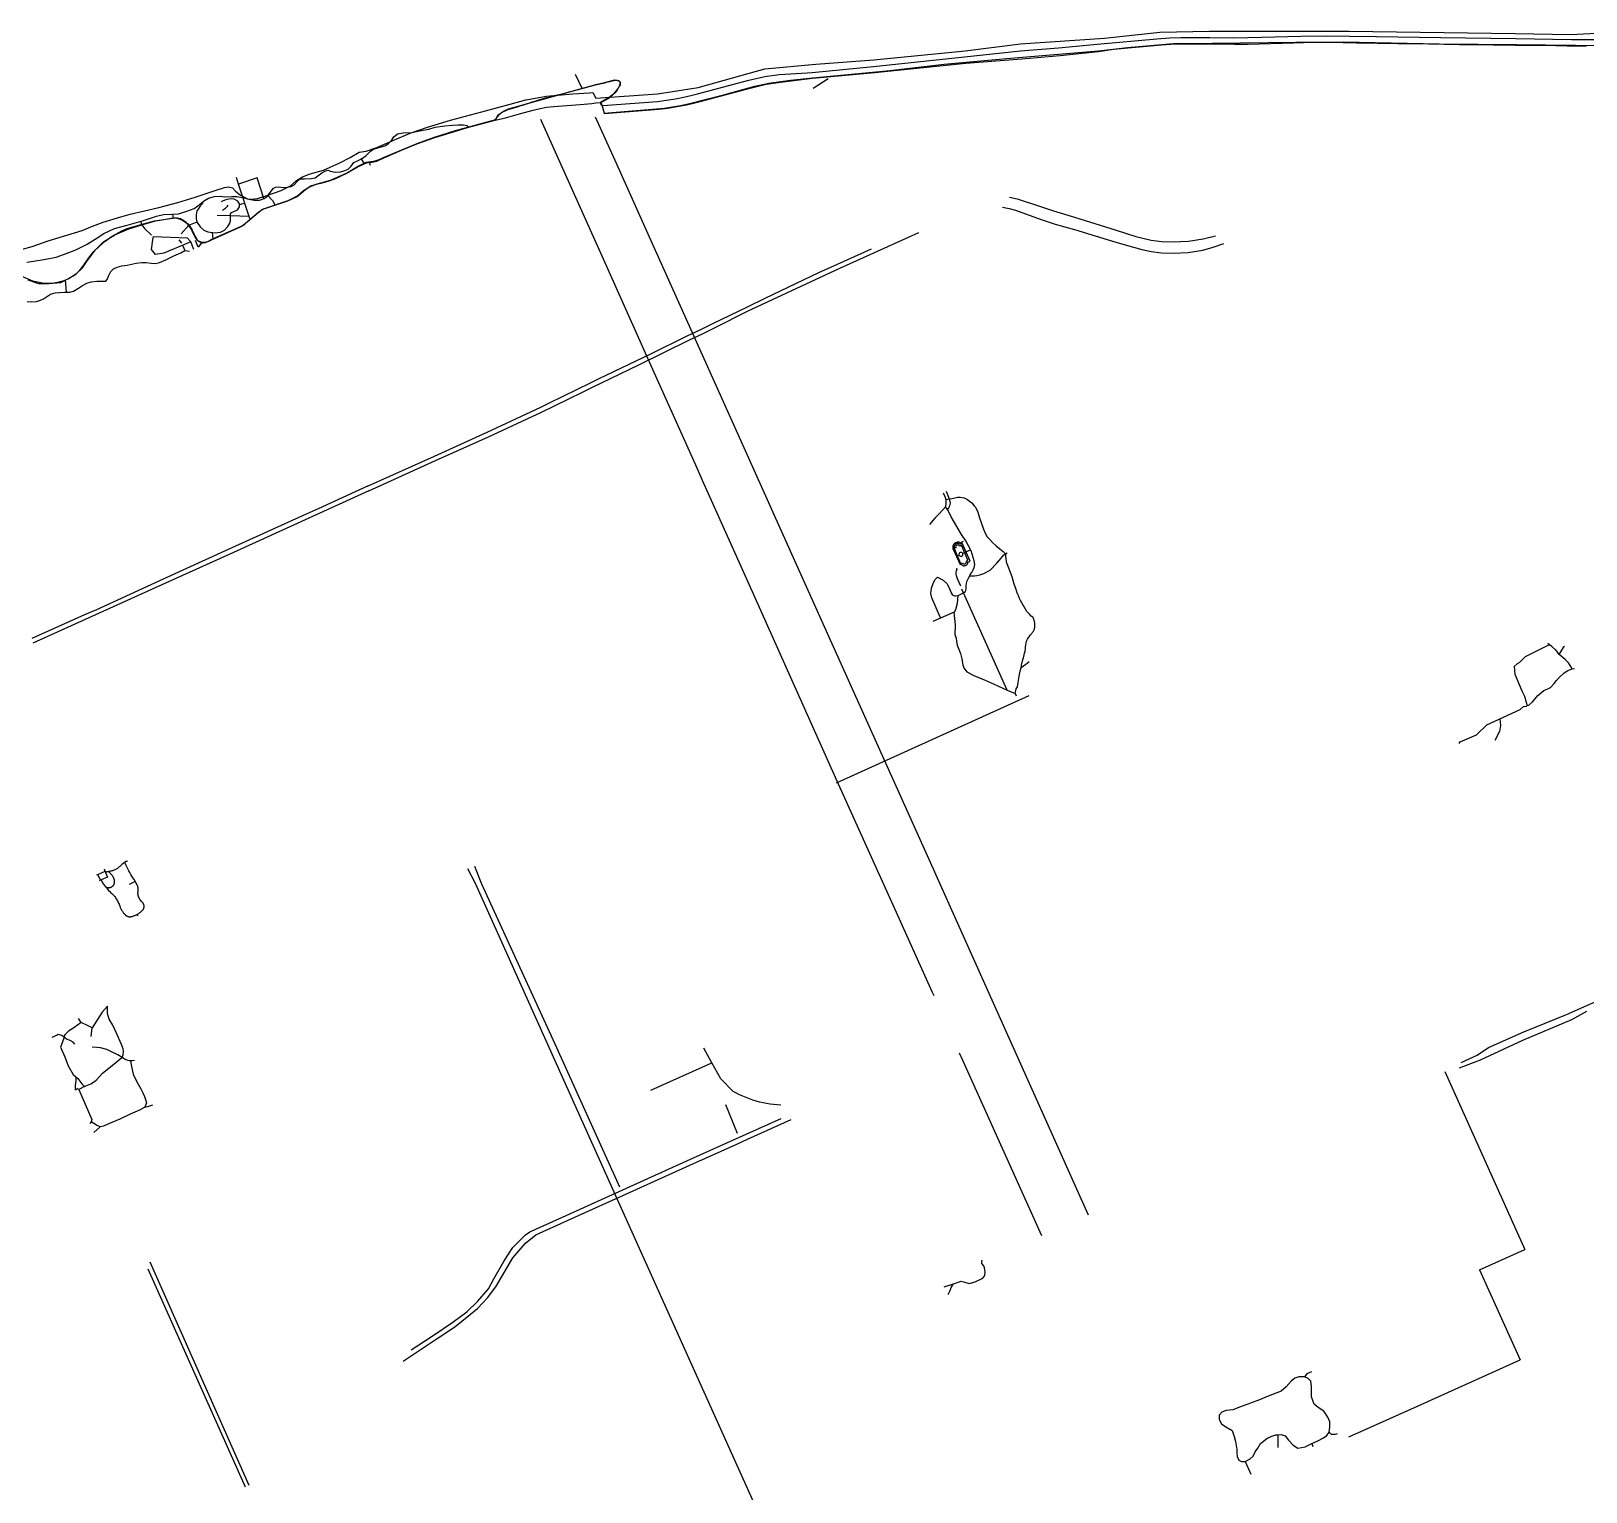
# Model space of a CAD drawing. Header units: inches. Extents: x 327545 to 344127, y 4677187 to 4689491.
# Drawn here: x 332734 to 335437, y 4685446 to 4687986 of the extents above; entities that cross this region are included whole.
import ezdxf

# ---------------------------------------------------------------- set-up
doc = ezdxf.new("R2010")
doc.units = ezdxf.units.IN
doc.header["$MEASUREMENT"] = 0
doc.layers.add('Trails', color=7, linetype='Continuous')

msp = doc.modelspace()

# ---------------------------------------------------------------- linework, layer by layer
at = {"layer": 'Trails'}
for p, q in [((333692.651, 4687886.8519), (333680.8603, 4687910.9197)), ((334120.1331, 4687903.5683), (334093.8985, 4687886.7681)), ((333723.8268, 4687862.0592), (333725.5718, 4687857.8586)), ((333308.4809, 4687764.2666), (333313.2836, 4687755.6228)), ((333324.5554, 4687752.5692), (333322.9381, 4687758.3225)), ((333095.1877, 4687720.4603), (333091.5151, 4687731.8134)), ((333115.0384, 4687659.0953), (333095.1877, 4687720.4603)), ((333105.9796, 4687687.0989), (333096.7027, 4687684.1475)), ((332926.8485, 4687649.7519), (332925.2949, 4687656.0845)), ((332979.9306, 4687668.301), (332981.2128, 4687661.0078)), ((333081.1804, 4687665.0187), (333057.809, 4687665.9044)), ((333113.5187, 4687663.7931), (333081.1804, 4687665.0187)), ((332991.3342, 4687623.615), (332996.0967, 4687617.7942)), ((333050.6537, 4687624.6642), (333049.8129, 4687636.4144)), ((332997.7333, 4687614.036), (333001.7715, 4687604.7205)), ((332795.7187, 4687532.3895), (332794.3327, 4687553.7099)), ((334367.9015, 4687084.2733), (334354.3244, 4687077.8445)), ((334428.5036, 4687077.767), (334431.3361, 4687079.0278)), ((334347.8242, 4687075.3166), (334343.7314, 4687073.1499)), ((334431.072, 4686840.3638), (334352.6716, 4687015.8847)), ((335374.2729, 4686919.0177), (335371.0808, 4686921.828)), ((335413.3347, 4686877.5733), (335417.5946, 4686878.3304)), ((334445.2806, 4686834.5442), (334447.0412, 4686830.4437)), ((334134.3615, 4686679.2446), (334469.4642, 4686830.9992)), ((332897.4942, 4686541.3482), (332897.4932, 4686541.3508)), ((332848.87, 4686519.3514), (332850.4872, 4686520.0498)), ((332850.4872, 4686520.0498), (332863.1076, 4686525.5001)), ((332854.9653, 4686509.9932), (332850.4872, 4686520.0498)), ((332854.9653, 4686509.9932), (332853.0886, 4686509.1622)), ((332856.3271, 4686510.5963), (332854.9653, 4686509.9932)), ((332863.1076, 4686525.5001), (332861.7601, 4686528.9551)), ((332863.1076, 4686525.5001), (332863.9741, 4686523.5373)), ((332915.5172, 4686507.8018), (332904.9578, 4686502.5678)), ((332919.9039, 4686447.4869), (332918.559, 4686450.4304)), ((332821.1972, 4686262.825), (332816.5639, 4686269.5633)), ((332838.6068, 4686238.0379), (332840.3266, 4686253.1192)), ((333917.9531, 4686192.6391), (333903.7595, 4686218.018)), ((333811.5436, 4686144.9293), (333917.9531, 4686192.6391)), ((335191.9571, 4686177.3463), (335331.1024, 4685867.7279)), ((332812.323, 4686145.8511), (332810.2828, 4686144.9754)), ((332827.4943, 4686151.5675), (332817.0961, 4686146.3288)), ((333941.4761, 4686120.0924), (333961.8133, 4686070.4187)), ((332838.8494, 4686090.0191), (332836.2591, 4686087.0575)), ((332854.5128, 4686081.1857), (332843.7201, 4686071.5556)), ((335252.6524, 4685832.2892), (335331.1024, 4685867.7279)), ((333113.7298, 4685457.7486), (332941.1418, 4685845.6213)), ((335252.6524, 4685832.2892), (335323.0074, 4685676.2052)), ((334321.5794, 4685802.9518), (334337.7818, 4685808.2208)), ((335132.9712, 4685590.5036), (335323.0074, 4685676.2052)), ((335025.0187, 4685542.2669), (335132.9712, 4685590.5036)), ((334901.6776, 4685545.8316), (334901.9401, 4685523.7408)), ((334960.6417, 4685530.2901), (334962.7561, 4685525.2918)), ((334845.1791, 4685499.2414), (334855.084, 4685477.1435))]:
    msp.add_line(p, q, dxfattribs=at)
for points in [[(332702.4755, 4687602.5056), (332736.2153, 4687611.6059), (332764.0641, 4687621.7767), (332822.9749, 4687639.4419), (332841.1837, 4687646.9362), (332859.928, 4687653.8952), (332890.4546, 4687663.5308), (332906.5212, 4687667.8132), (332956.6436, 4687679.693), (332989.3123, 4687688.2579), (333019.3852, 4687697.5818), (333054.4565, 4687709.1131), (333070.6077, 4687714.1869), (333077.5297, 4687715.5707), (333084.4516, 4687713.7257), (333089.9892, 4687708.1906), (333098.2955, 4687701.2718), (333110.755, 4687694.8143), (333117.677, 4687693.8918), (333127.8292, 4687695.2755), (333143.9805, 4687700.8106), (333169.361, 4687709.1131), (333185.5122, 4687717.4157), (333195.6644, 4687726.6408), (333206.2781, 4687733.0983), (333219.6605, 4687738.1721), (333242.7337, 4687744.6296), (333270.8831, 4687757.0835), (333289.3416, 4687766.7698), (333304.5699, 4687775.9949), (333317.0294, 4687777.8399), (333335.488, 4687783.8362), (333365.9446, 4687797.2125), (333393.171, 4687809.2051), (333423.6276, 4687819.3527), (333463.775, 4687831.3453), (333524.0946, 4687848.0418), (333567.0108, 4687859.1119), (333594.6986, 4687866.9532), (333630.6927, 4687873.4108), (333676.3777, 4687877.1008), (333705.4499, 4687878.9458), (333710.9875, 4687879.4071), (333716.3825, 4687869.7355), (333823.5016, 4687877.2899), (333894.1992, 4687888.5766), (334010.2516, 4687920.9464), (334098.8864, 4687928.9798), (334199.7202, 4687936.318), (334358.111, 4687952.3519), (334454.3485, 4687964.3774), (334600.7095, 4687974.3986), (334696.9469, 4687984.4197), (334783.1597, 4687986.424), (334941.5504, 4687986.424), (335025.7581, 4687986.424), (335314.4704, 4687982.4155), (335410.7079, 4687980.4113), (335524.9898, 4687986.424)], [(332716.2971, 4687560.7736), (332736.9346, 4687551.9761), (332754.2326, 4687548.6572), (332770.5839, 4687548.1016), (332783.3633, 4687550.3241), (332791.6977, 4687552.8641), (332799.7145, 4687556.3566), (332806.9377, 4687560.7222), (332813.9285, 4687565.2715), (332821.6014, 4687573.4736), (332824.6442, 4687577.5746), (332830.5973, 4687586.6366), (332836.352, 4687594.4418), (332843.5619, 4687603.107), (332853.1233, 4687612.46), (332862.8864, 4687620.8738), (332875.0838, 4687629.8432), (332891.8584, 4687639.2624), (332901.5474, 4687643.3341), (332923.2559, 4687649.8077), (332948.6794, 4687656.4772), (332965.0307, 4687658.9061), (332975.1276, 4687660.8012), (332980.8029, 4687661.595), (332988.1054, 4687661.7537), (332993.8601, 4687660.3249), (332999.8133, 4687657.1103), (333002.7104, 4687654.6893), (333005.3298, 4687652.0699), (333008.1476, 4687648.5774), (333011.7989, 4687642.8624), (333019.6658, 4687627.7957), (333022.7217, 4687623.4301), (333026.5317, 4687621.1599), (333031.2942, 4687619.6359), (333035.4852, 4687619.3608), (333039.5704, 4687619.8053), (333043.1899, 4687621.2023), (333045.9204, 4687622.7686), (333047.4669, 4687623.9896), (333101.0885, 4687647.7048), (333107.1846, 4687652.2768), (333114.0214, 4687657.9918), (333121.7473, 4687664.8499), (333128.6066, 4687670.6888), (333136.4912, 4687676.8271), (333140.4348, 4687678.1293), (333181.3659, 4687691.7466), (333197.6577, 4687699.8402), (333207.8118, 4687709.0821), (333218.418, 4687715.7479), (333231.6684, 4687720.7432), (333254.7648, 4687727.0965), (333282.8292, 4687739.4822), (333301.6895, 4687750.9837), (333316.8899, 4687758.6037), (333329.2882, 4687760.0335), (333334.3153, 4687761.1447), (333339.2365, 4687762.9174), (333347.1023, 4687766.3893), (333378.8447, 4687780.1683), (333405.6735, 4687791.175), (333435.9419, 4687802.0758), (333472.3394, 4687813.4874), (333542.4899, 4687832.6882), (333545.5671, 4687840.0035), (333555.489, 4687846.9092), (333564.1912, 4687851.0145), (333718.5018, 4687893.8741), (333723.6223, 4687895.1483), (333733.5919, 4687897.646), (333749.1917, 4687901.4983), (333752.1339, 4687901.2232), (333756.1132, 4687899.8473), (333758.2934, 4687896.7993), (333757.0869, 4687891.6347), (333754.3987, 4687886.2795), (333751.2661, 4687881.009), (333739.2487, 4687870.0817), (333724.2009, 4687861.4421), (333726.5292, 4687858.32), (333730.6594, 4687843.5986), (333835.7575, 4687852.226), (333863.2291, 4687857.0273), (333879.0971, 4687860.3872), (333940.5202, 4687876.1961), (333992.8106, 4687890.4049), (334016.9055, 4687895.6049), (334054.5644, 4687900.8824), (334087.8385, 4687904.5654), (334227.1543, 4687917.8016), (334321.7176, 4687928.722), (334429.8361, 4687939.0323), (334590.2217, 4687951.9789), (334610.5881, 4687954.6505), (334640.2215, 4687957.7196), (334726.6367, 4687965.5256), (334767.3805, 4687965.0751), (334788.1525, 4687965.605), (334932.8766, 4687967.0271), (335015.3316, 4687967.8655), (335182.165, 4687964.417), (335316.5255, 4687963.2792), (335470.2792, 4687961.5518)], [(333728.0611, 4687856.7799), (333823.3113, 4687864.2544), (333838.9681, 4687866.1495), (333854.3999, 4687868.7524), (333871.2737, 4687872.0233), (333883.5769, 4687874.9205), (333892.963, 4687877.219), (333982.0815, 4687900.8761), (334009.704, 4687907.5304), (334034.8686, 4687911.2108), (334083.6049, 4687913.8566), (334092.2304, 4687914.6504), (334199.1223, 4687924.8104), (334356.8142, 4687941.3734), (334454.1599, 4687951.8773), (334520.6763, 4687957.4336), (334587.7089, 4687963.883), (334691.4787, 4687972.7862), (334714.0212, 4687974.85), (334733.3094, 4687975.4056), (334783.8714, 4687975.0881), (334825.464, 4687974.6912), (334873.9622, 4687975.7231), (334941.8279, 4687977.6281), (334985.8018, 4687978.3425), (335027.1562, 4687977.7868), (335073.5113, 4687976.8343), (335185.4303, 4687975.2468), (335315.6849, 4687973.4212), (335412.1258, 4687971.7543), (335458.2427, 4687971.8337)], [(333730.6011, 4687843.2332), (333825.8513, 4687850.7077), (333841.5081, 4687852.6028), (333856.9399, 4687855.2057), (333873.8138, 4687858.4766), (333886.1169, 4687861.3738), (333895.503, 4687863.6723), (333984.6215, 4687887.3295), (334012.244, 4687893.9837), (334037.4086, 4687897.6641), (334064.9637, 4687901.3253), (334093.1154, 4687904.5003), (334201.3831, 4687914.4486), (334359.3397, 4687930.9322), (334456.6999, 4687938.3306), (334523.2163, 4687943.8869), (334590.1891, 4687950.776), (334616.3829, 4687954.8771), (334699.33, 4687962.55), (334723.9892, 4687964.1441), (334759.2582, 4687964.5344), (334797.4906, 4687964.1375), (334826.6213, 4687963.5885), (334850.5132, 4687963.5885), (334929.0946, 4687966.0491), (334964.4959, 4687967.1604), (335015.2166, 4687966.5254), (335038.3942, 4687966.2079), (335110.7049, 4687964.7791), (335163.4894, 4687964.1441), (335217.6233, 4687963.3504), (335276.2022, 4687962.636), (335315.731, 4687962.001), (335365.4198, 4687961.6835), (335404.5518, 4687961.0485), (335437.9687, 4687960.4135)], [(333541.2615, 4687831.4264), (333544.5361, 4687836.7132), (333548.0185, 4687840.8975), (333551.6808, 4687844.1497), (333555.4948, 4687846.6404), (333559.4326, 4687848.54), (333563.4659, 4687850.0191), (333567.5668, 4687851.2481), (333571.7071, 4687852.3975), (333575.8641, 4687853.6068), (333580.0358, 4687854.8913), (333584.2256, 4687856.2355), (333588.4367, 4687857.6235), (333592.6725, 4687859.0398), (333596.9362, 4687860.4686), (333601.2312, 4687861.8943), (333605.5609, 4687863.3013), (333609.9208, 4687864.6751), (333614.2762, 4687866.0064), (333618.5846, 4687867.2872), (333622.8036, 4687868.5093), (333626.8906, 4687869.6648), (333630.8033, 4687870.7455), (333634.4991, 4687871.7434), (333637.9356, 4687872.6504), (333641.0885, 4687873.4635), (333644.0057, 4687874.1992), (333646.7533, 4687874.8791), (333649.3973, 4687875.5247), (333652.0038, 4687876.1576), (333654.6389, 4687876.7994), (333657.3687, 4687877.4715), (333660.2592, 4687878.1956), (333663.3555, 4687878.9867), (333666.6189, 4687879.834), (333669.9896, 4687880.7202), (333673.4081, 4687881.628), (333676.8146, 4687882.54), (333680.1493, 4687883.439), (333683.3527, 4687884.3076), (333686.365, 4687885.1286), (333689.1429, 4687885.889), (333691.7089, 4687886.5933), (333694.1019, 4687887.2503), (333696.3607, 4687887.8689), (333698.5242, 4687888.4581), (333700.6314, 4687889.0265), (333702.7209, 4687889.5832), (333704.8319, 4687890.137), (333706.992, 4687890.6943), (333709.1852, 4687891.252), (333711.3843, 4687891.8046), (333713.5623, 4687892.3463), (333715.6919, 4687892.8717), (333717.746, 4687893.3752), (333719.6974, 4687893.8513), (333721.5191, 4687894.2943), (333723.1922, 4687894.7007), (333724.7314, 4687895.0744), (333726.1595, 4687895.4217), (333727.4995, 4687895.7484), (333728.7743, 4687896.0606), (333730.0068, 4687896.3644), (333731.2201, 4687896.6658), (333732.4369, 4687896.9708), (333733.6754, 4687897.2841), (333734.9338, 4687897.6046), (333736.2055, 4687897.9299), (333737.4839, 4687898.2576), (333738.7622, 4687898.5854), (333740.0339, 4687898.9107), (333741.2923, 4687899.2312), (333742.5308, 4687899.5444), (333743.7436, 4687899.8471), (333744.928, 4687900.1324), (333746.0822, 4687900.3922), (333747.2044, 4687900.6189), (333748.2928, 4687900.8046), (333749.3457, 4687900.9414), (333750.3611, 4687901.0215), (333751.3372, 4687901.0371), (333752.2718, 4687900.9819), (333753.1602, 4687900.8558), (333753.9974, 4687900.6603), (333754.778, 4687900.3969), (333755.4972, 4687900.0673), (333756.1496, 4687899.6727), (333756.7302, 4687899.2148), (333757.2339, 4687898.6952), (333757.6566, 4687898.1166), (333757.9983, 4687897.4884), (333758.2605, 4687896.8209), (333758.4441, 4687896.1248), (333758.5505, 4687895.4106), (333758.5809, 4687894.6888), (333758.5364, 4687893.97), (333758.4184, 4687893.2649), (333758.2279, 4687892.5798), (333757.9661, 4687891.9049), (333757.6344, 4687891.2264), (333757.2339, 4687890.5304), (333756.7658, 4687889.8031), (333756.2313, 4687889.0305), (333755.6316, 4687888.1988), (333754.9679, 4687887.2942), (333754.2422, 4687886.3079), (333753.4592, 4687885.2527), (333752.6244, 4687884.1466), (333751.7432, 4687883.0073), (333750.8211, 4687881.8529), (333749.8635, 4687880.7012), (333748.8761, 4687879.5702), (333747.8641, 4687878.4778), (333746.8311, 4687877.4373), (333745.7724, 4687876.4433), (333744.6814, 4687875.4857), (333743.5513, 4687874.5544), (333742.3756, 4687873.6396), (333741.1474, 4687872.731), (333739.8602, 4687871.8186), (333738.5073, 4687870.8925), (333737.0807, 4687869.943), (333735.5669, 4687868.9629), (333733.9512, 4687867.9454), (333732.2188, 4687866.8837), (333730.3549, 4687865.771), (333728.3448, 4687864.6005), (333726.1737, 4687863.3655), (333723.8268, 4687862.0592)], [(333541.2615, 4687831.4264), (333559.3442, 4687835.8028), (333583.4958, 4687842.5976), (333606.9842, 4687848.6742), (333619.2349, 4687851.6127), (333630.4541, 4687853.8775), (333643.1018, 4687855.5846), (333688.8159, 4687859.015), (333709.1575, 4687860.7311), (333716.0931, 4687861.5282), (333723.8268, 4687862.0592)], [(333620.1541, 4687833.2469), (333726.3845, 4687595.6506), (333809.2058, 4687409.9755), (333891.498, 4687226.8074), (333900.9569, 4687205.31), (333980.4644, 4687028.6341), (334132.4347, 4686689.2101)], [(333715.1461, 4687837.1948), (333752.1349, 4687755.3987), (333806.4275, 4687634.0341), (333975.6103, 4687257.3103), (334061.392, 4687065.9562), (334144.1432, 4686881.4883), (334297.1521, 4686541.1012), (334416.8948, 4686274.8075), (334572.3537, 4685928.0042)], [(332727.0855, 4687584.4496), (332738.6563, 4687586.4733), (332759.773, 4687589.9427), (332777.997, 4687593.4121), (332792.4605, 4687598.6162), (332812.4201, 4687606.1332), (332831.8012, 4687615.674), (332845.6861, 4687624.6365), (332861.0174, 4687634.7556), (332879.2414, 4687643.1399), (332901.2259, 4687649.2113), (332929.5743, 4687657.3065), (332952.4267, 4687664.8235), (332964.576, 4687667.4255), (332979.9306, 4687668.301), (332990.4437, 4687668.9296), (333005.1268, 4687673.1158), (333017.8357, 4687677.7183), (333024.4664, 4687682.6891), (333036.0703, 4687692.0784), (333042.5167, 4687695.9446), (333053.3838, 4687698.7062), (333063.5141, 4687699.4425), (333070.5132, 4687698.3379), (333083.222, 4687698.7062), (333092.063, 4687698.7062), (333102.0091, 4687697.2333), (333113.0603, 4687693.9195), (333122.2697, 4687692.2625), (333131.6632, 4687692.6307), (333139.7674, 4687695.3923), (333144.7405, 4687698.7062), (333150.4503, 4687706.6226), (333155.2391, 4687712.5139), (333159.107, 4687714.9072), (333164.4484, 4687715.4595), (333173.4736, 4687714.3549), (333179.8497, 4687714.7867), (333186.6646, 4687716.4436), (333192.0061, 4687719.2052), (333196.4265, 4687724.5441), (333199.7419, 4687728.0421), (333203.6098, 4687729.515), (333209.6879, 4687729.6991), (333221.2917, 4687729.8832), (333228.2908, 4687731.356), (333233.0797, 4687734.6698), (333239.8946, 4687739.8247), (333244.8676, 4687742.7704), (333250.0248, 4687744.6114), (333254.8137, 4687743.1386), (333262.7338, 4687741.1134), (333272.1273, 4687741.4817), (333279.8631, 4687744.0591), (333285.7571, 4687746.4525), (333290.9143, 4687751.6074), (333295.5191, 4687757.8669), (333303.0707, 4687761.3649), (333310.6223, 4687765.4151), (333316.8847, 4687770.3859), (333324.4364, 4687777.7501), (333329.5936, 4687781.248), (333339.1713, 4687784.0096), (333349.1174, 4687786.7711), (333355.1955, 4687790.4532), (333361.0895, 4687796.1604), (333365.1416, 4687802.7881), (333371.404, 4687807.7589), (333380.9817, 4687809.784), (333396.4534, 4687810.1522), (333409.8991, 4687812.9138), (333425.7391, 4687816.0436), (333436.7662, 4687819.2588), (333453.7355, 4687821.5667), (333466.8867, 4687822.96), (333476.943, 4687823.2236), (333486.3366, 4687823.5918), (333491.8622, 4687822.3031), (333494.3702, 4687819.1349)], [(332728.8211, 4687554.0925), (332747.3344, 4687547.4428), (332765.2691, 4687547.732), (332785.8073, 4687549.1775), (332799.4029, 4687556.4054), (332812.4201, 4687563.6333), (332823.7016, 4687574.6196), (332832.0905, 4687587.0516), (332846.5539, 4687605.8441), (332860.4389, 4687620.0107), (332879.8199, 4687632.1535), (332904.4079, 4687642.8508), (332926.9709, 4687649.7895), (332950.691, 4687656.4392), (332976.2465, 4687660.4878), (332985.6814, 4687661.4756), (332993.5886, 4687659.3203), (333000.9567, 4687655.5484), (333006.7972, 4687651.2377), (333011.0167, 4687646.047), (333014.6818, 4687640.2173), (333019.895, 4687629.6019), (333023.0823, 4687623.5895), (333026.5089, 4687620.4407), (333030.7092, 4687618.5072), (333033.6383, 4687618.0653), (333037.6176, 4687618.7834), (333098.3905, 4687646.1991), (333104.5251, 4687649.3478), (333111.1019, 4687655.7559), (333122.8817, 4687665.749), (333130.8874, 4687672.4942), (333138.8459, 4687677.3002), (333156.3895, 4687682.9844), (333180.6662, 4687691.3028), (333196.8042, 4687698.6499), (333207.9681, 4687708.2068), (333214.071, 4687713.158), (333220.5373, 4687717.0802), (333228.0535, 4687719.4003), (333242.4782, 4687722.991), (333250.9893, 4687725.4769), (333262.5953, 4687729.3991), (333283.2921, 4687739.2573), (333302.4189, 4687750.2835), (333309.8951, 4687754.0688), (333314.5928, 4687756.2233), (333317.9903, 4687757.4033), (333322.9381, 4687758.3225), (333327.3595, 4687758.5987), (333332.5678, 4687759.3903), (333335.3179, 4687760.1455), (333339.1866, 4687761.9132), (333347.897, 4687766.01), (333378.3537, 4687779.3864), (333405.1238, 4687790.1877), (333436.0366, 4687801.5265), (333476.184, 4687813.5191), (333493.1936, 4687818.8169), (333514.8582, 4687824.6725), (333527.7354, 4687828.1527), (333541.2615, 4687831.4264)], [(333138.7719, 4687695.0531), (333127.2473, 4687731.077), (333095.1877, 4687720.4603)], [(333146.0862, 4687700.572), (333154.2848, 4687692.0448), (333158.6088, 4687683.7448)], [(334435.1796, 4687697.7464), (334448.6733, 4687694.8889), (334489.0753, 4687681.157), (334511.5385, 4687674.0926), (334548.3685, 4687663.0594), (334620.7587, 4687640.5169), (334654.89, 4687629.4044), (334681.7188, 4687622.975), (334699.9751, 4687620.5937), (334720.057, 4687619.7206), (334746.4096, 4687621.2287), (334771.7302, 4687625.1975), (334793.1615, 4687630.3569)], [(333032.5078, 4687689.1958), (333032.555, 4687686.8848), (333027.9504, 4687681.1776), (333024.8192, 4687676.9432), (333022.4247, 4687673.6293), (333021.3196, 4687667.1857), (333021.5038, 4687660.1897), (333023.1615, 4687653.7461), (333028.3187, 4687646.0138), (333034.9494, 4687640.4907), (333041.7644, 4687637.3609), (333054.2891, 4687635.8881), (333063.8668, 4687636.8086), (333070.8659, 4687640.4907), (333076.5757, 4687646.9343), (333079.7069, 4687652.2733), (333080.9961, 4687656.6918), (333081.1804, 4687664.7923), (333081.1804, 4687665.0187)], [(333081.1804, 4687665.0187), (333081.1804, 4687668.4744), (333083.0222, 4687670.8677), (333087.9953, 4687673.077), (333093.3366, 4687675.8385), (333096.4678, 4687680.6252), (333096.8362, 4687686.1483), (333093.8892, 4687690.7509), (333087.6268, 4687694.2489), (333082.1013, 4687694.9853), (333074.7338, 4687693.5125), (333068.1031, 4687691.3032), (333064.7877, 4687689.2781)], [(333067.2433, 4687675.0766), (333072.4291, 4687678.5691), (333075.71, 4687681.7441), (333076.98, 4687683.7549)], [(334423.2918, 4687680.3105), (334434.5035, 4687678.1938), (334445.9799, 4687675.2503), (334488.5448, 4687659.4083), (334514.474, 4687650.8424), (334548.3738, 4687641.1851), (334620.2824, 4687619.5619), (334651.158, 4687610.4694), (334665.5845, 4687606.5246), (334681.4013, 4687603.4487), (334699.6576, 4687601.0674), (334719.7395, 4687600.1943), (334746.0921, 4687601.7024), (334771.4127, 4687605.6712), (334789.542, 4687610.5926), (334807.7322, 4687617.3395)], [(332926.8485, 4687649.7519), (332931.6862, 4687643.1396), (332943.5463, 4687631.575)], [(332995.1488, 4687633.9413), (333008.8205, 4687648.7486), (333022.8893, 4687654.8041)], [(333017.1885, 4687606.9366), (333011.9387, 4687620.0774), (332983.1652, 4687607.8404), (332964.975, 4687600.5644), (332950.7537, 4687597.9185), (332943.4776, 4687606.5175), (332946.1234, 4687623.3847), (332947.4464, 4687629.3379), (333005.6548, 4687627.0227), (333012.2694, 4687619.7467)], [(333030.7092, 4687618.5072), (333025.0985, 4687610.6844), (333020.359, 4687622.2657)], [(333790.6739, 4687406.3255), (333879.2037, 4687449.3997), (333902.8046, 4687460.7769), (333923.548, 4687470.831), (333980.0631, 4687499.3532), (334014.6177, 4687515.387), (334140.5067, 4687574.0717), (334199.456, 4687600.8476), (334277.7199, 4687635.9314)], [(332727.5582, 4687516.305), (332735.4782, 4687515.7527), (332743.7666, 4687516.1209), (332750.9499, 4687518.5142), (332755.9229, 4687521.0917), (332762.7379, 4687525.5101), (332768.2635, 4687528.824), (332776.1835, 4687531.2174), (332783.7352, 4687531.7697), (332792.2077, 4687532.322), (332801.7855, 4687532.5061), (332807.8637, 4687534.3471), (332816.5204, 4687539.3179), (332823.7037, 4687543.9205), (332831.0712, 4687548.1549), (332838.807, 4687550.3641), (332848.3848, 4687551.4687), (332859.9885, 4687551.6528), (332864.2248, 4687551.4687), (332866.4351, 4687554.2303), (332869.0137, 4687560.4898), (332873.25, 4687568.2222), (332877.4862, 4687572.8247), (332883.7486, 4687575.9545), (332891.8529, 4687578.5319), (332901.2464, 4687579.6366), (332917.0456, 4687582.6281), (332926.9916, 4687584.2851), (332934.3591, 4687583.9169), (332943.2001, 4687582.9963), (332950.3834, 4687582.444), (332957.5667, 4687584.2851), (332968.8021, 4687588.8877), (332982.2477, 4687595.8836), (332994.5882, 4687601.0385), (333001.7715, 4687604.7205), (333009.8757, 4687603.8)], [(333811.6223, 4687425.3698), (333875.0233, 4687456.3318), (333898.6242, 4687467.709), (333919.3675, 4687477.7631), (333979.5868, 4687507.0261), (334010.4373, 4687522.3191), (334103.7296, 4687566.5046), (334136.3263, 4687581.0038), (334195.2756, 4687607.7796)], [(333319.428, 4687194.998), (333435.5142, 4687247.3856), (333527.4571, 4687288.9252), (333620.4407, 4687332.6653), (333635.3632, 4687339.862), (333707.0125, 4687374.6283), (333722.0409, 4687382.1425), (333811.6223, 4687425.3698)], [(333321.3463, 4687187.1266), (333437.4324, 4687239.5142), (333529.3753, 4687281.0539), (333621.6049, 4687324.0928), (333692.8308, 4687358.5416), (333710.2404, 4687367.0613), (333726.0626, 4687374.8929), (333790.6739, 4687406.3255)], [(333319.428, 4687194.998), (333233.306, 4687155.7734), (333212.4039, 4687146.6453), (333076.7385, 4687084.7988), (332971.5003, 4687036.7768), (332847.9242, 4686980.3681), (332826.9532, 4686971.1605), (332735.8222, 4686930.5464)], [(333321.3463, 4687187.1266), (333080.1781, 4687077.1258), (332967.8622, 4687026.2596), (332737.3435, 4686922.1458)], [(334320.1621, 4687183.8147), (334322.7183, 4687177.2341), (334324.7026, 4687172.0747), (334324.7026, 4687165.7247), (334324.3058, 4687159.3747), (334319.5433, 4687154.2153), (334312.3995, 4687146.6747), (334305.6526, 4687139.5309), (334296.1276, 4687128.4184)], [(334325.4853, 4687186.2308), (334330.3974, 4687173.0688), (334332.118, 4687165.8522), (334331.1681, 4687161.1888), (334329.6136, 4687157.9935), (334327.7343, 4687154.4672)], [(334366.624, 4687039.0288), (334366.7753, 4687041.3634), (334369.5874, 4687044.7575), (334372.2068, 4687049.8375), (334374.0324, 4687053.8063), (334375.1437, 4687059.2038), (334374.1255, 4687065.3269), (334368.7621, 4687082.6019), (334359.6835, 4687100.2337), (334352.0634, 4687111.0287), (334334.0453, 4687141.985), (334328.8339, 4687152.8933), (334324.3058, 4687159.3747)], [(334324.7026, 4687172.0747), (334335.4826, 4687173.9565), (334340.3244, 4687175.0677), (334344.8488, 4687175.7821), (334349.4526, 4687176.2584), (334353.2229, 4687175.544), (334356.3979, 4687175.1074), (334359.0967, 4687173.758), (334362.4304, 4687171.853), (334365.6769, 4687169.2125), (334369.9314, 4687165.9793), (334374.0986, 4687161.1374), (334376.2156, 4687158.851), (334380.012, 4687149.7867), (334383.3458, 4687140.1823), (334390.2911, 4687120.6164), (334392.9899, 4687113.6314), (334396.7602, 4687107.0829), (334400.8546, 4687102.1749), (334405.7163, 4687097.4454), (334412.0664, 4687091.5584), (334418.714, 4687085.9691), (334424.5679, 4687081.4381), (334428.5036, 4687077.767)], [(334354.5652, 4687099.0305), (334350.1113, 4687096.5027), (334348.7507, 4687097.1043), (334347.3103, 4687097.4765), (334345.8285, 4687097.6093), (334344.3449, 4687097.4991), (334342.8991, 4687097.1488), (334341.5295, 4687096.5679), (334340.2727, 4687095.7718), (334339.1623, 4687094.7818), (334338.2278, 4687093.6242), (334337.4943, 4687092.3299), (334336.9812, 4687090.9335), (334336.7022, 4687089.4722), (334336.6648, 4687087.985), (334336.87, 4687086.5115), (334349.2687, 4687059.066), (334351.5558, 4687059.4271)], [(334351.5558, 4687059.4271), (334352.2538, 4687058.6393), (334353.0711, 4687057.9761), (334353.9857, 4687057.4553), (334354.9732, 4687057.0909), (334356.0069, 4687056.8927), (334357.0591, 4687056.8661), (334358.1015, 4687057.0117), (334359.1061, 4687057.3256), (334360.046, 4687057.7995), (334360.8958, 4687058.4205), (334361.6327, 4687059.172), (334362.237, 4687060.0338), (334362.6924, 4687060.9827), (334362.9866, 4687061.9933), (334363.1118, 4687063.0384), (334367.0842, 4687064.7236), (334353.0003, 4687095.9008), (334349.5094, 4687094.0952), (334348.5951, 4687094.6934), (334347.5936, 4687095.1302), (334346.5331, 4687095.3934), (334345.4436, 4687095.4755), (334344.3556, 4687095.3743), (334343.2999, 4687095.0925), (334342.3063, 4687094.6381), (334341.4026, 4687094.0239), (334340.6144, 4687093.2672), (334339.9639, 4687092.3893), (334339.4693, 4687091.415), (334339.1447, 4687090.3717), (334338.9991, 4687089.2888), (334339.3369, 4687086.8958), (334337.1137, 4687085.9721)], [(334338.9164, 4687086.7523), (334350.352, 4687060.6308), (334353.7225, 4687061.8346), (334354.4448, 4687060.8716), (334355.7689, 4687060.2697), (334356.9727, 4687059.7882), (334358.056, 4687060.029), (334358.5375, 4687060.029), (334359.5005, 4687061.3531), (334359.982, 4687062.0753), (334360.4636, 4687062.918), (334360.4636, 4687063.7606), (334360.4636, 4687064.9644), (334363.1118, 4687066.2885), (334351.9169, 4687092.2895), (334348.9075, 4687090.9654), (334348.0649, 4687091.6876), (334347.463, 4687092.2895), (334346.6204, 4687092.6507), (334345.6574, 4687092.8914), (334344.574, 4687092.6507), (334343.611, 4687092.2895), (334342.7684, 4687091.5673), (334342.1665, 4687090.7246), (334341.685, 4687089.4005), (334341.8054, 4687088.0764), (334339.0368, 4687086.7523)], [(334354.3244, 4687077.8445), (334353.4818, 4687078.8075), (334352.5188, 4687079.7705), (334351.5558, 4687080.252), (334350.1113, 4687079.8909), (334348.426, 4687079.1686), (334347.5834, 4687078.2056), (334347.463, 4687076.5204), (334347.8242, 4687075.3166), (334348.7872, 4687074.1129), (334350.2317, 4687073.1499), (334351.6762, 4687073.0295), (334352.7595, 4687073.3906), (334353.241, 4687074.1129), (334353.8429, 4687074.5944), (334354.204, 4687075.437), (334354.3244, 4687076.0389), (334354.4448, 4687077.7241)], [(334366.624, 4687039.0288), (334370.3812, 4687038.9631), (334374.4293, 4687039.2013), (334378.7949, 4687039.6775), (334383.4781, 4687040.8681), (334390.4874, 4687043.2596), (334401.5389, 4687049.2433), (334413.4578, 4687061.1571), (334420.6091, 4687070.0924), (334425.6649, 4687075.7742), (334428.5036, 4687077.767)], [(334478.6212, 4686946.6265), (334478.8437, 4686947.5308), (334479.0353, 4686948.4422), (334479.1957, 4686949.3595), (334479.3247, 4686950.2818), (334479.4221, 4686951.208), (334479.4879, 4686952.1369), (334479.522, 4686953.0676), (334479.5243, 4686953.9989), (334479.4948, 4686954.9297), (334479.4336, 4686955.859), (334479.3408, 4686956.7856), (334479.2163, 4686957.7085), (334479.0605, 4686958.6267), (334478.8734, 4686959.539), (334478.6553, 4686960.4444), (334478.4065, 4686961.3418), (334478.1272, 4686962.2302), (334477.8177, 4686963.1086), (334477.4785, 4686963.9759), (334477.1099, 4686964.8311), (334476.7123, 4686965.6732), (334476.2862, 4686966.5013), (334475.8321, 4686967.3144), (334473.0787, 4686969.0353), (334469.8518, 4686972.3022), (334465.6174, 4686977.449), (334454.6517, 4686996.4955), (334454.0378, 4686997.5327), (334453.424, 4686998.718), (334452.9795, 4686999.6282), (334452.276, 4687000.76), (334451.8995, 4687001.9209), (334451.5615, 4687003.0936), (334451.1881, 4687003.8949), (334450.6801, 4687005.0696), (334450.2515, 4687006.0221), (334449.7593, 4687007.0858), (334449.2646, 4687008.111), (334448.8677, 4687009.6985), (334448.0078, 4687011.6168), (334446.1557, 4687017.173), (334443.3246, 4687024.5946), (334439.6734, 4687037.2946), (334431.1606, 4687059.9557), (334430.8652, 4687060.9331), (334430.6027, 4687061.9199), (334430.3737, 4687062.9149), (334430.1782, 4687063.9171), (334430.0165, 4687064.9253), (334429.8888, 4687065.9384), (334429.7953, 4687066.9552), (334429.736, 4687067.9745), (334429.7111, 4687068.9953), (334429.0384, 4687072.8307), (334428.9061, 4687073.889), (334428.873, 4687074.8812), (334428.8069, 4687075.9065), (334428.5036, 4687077.767)], [(334343.4396, 4687052.7695), (334343.7703, 4687050.1236), (334342.7781, 4687048.47), (334342.1167, 4687045.1627), (334341.7859, 4687042.1861), (334342.7781, 4687039.871), (334344.4318, 4687034.5793), (334350.3849, 4687022.0116)], [(334315.497, 4686966.0942), (334300.5162, 4687001.0284), (334298.4007, 4687008.782), (334299.4585, 4687017.9454), (334302.9843, 4687027.4613), (334305.805, 4687032.7478), (334310.0361, 4687036.6246), (334320.2158, 4687031.5024), (334326.8042, 4687025.5487), (334331.3286, 4687015.7062), (334333.8686, 4687009.6737), (334335.9323, 4687006.975), (334337.6701, 4687005.5193), (334339.5836, 4687004.5143), (334341.8061, 4687004.6731), (334346.3038, 4687005.2528)], [(334302.6124, 4686960.4856), (334339.5609, 4686976.5692), (334342.1236, 4686980.7811), (334344.6472, 4686991.9377), (334346.3038, 4687005.2528), (334355.487, 4687009.5816), (334358.624, 4687012.017), (334359.983, 4687016.4999), (334359.7449, 4687022.3737), (334361.0149, 4687029.4381), (334364.0312, 4687035.1531), (334366.624, 4687039.0288)], [(334338.3677, 4686976.0498), (334340.9543, 4686954.2582), (334340.1077, 4686937.0074), (334342.6388, 4686930.7103), (334343.3665, 4686924.8894), (334344.2819, 4686918.749), (334350.0708, 4686904.1151), (334352.2785, 4686894.7798), (334353.9719, 4686884.0906), (334356.2649, 4686878.1904), (334361.3582, 4686872.5018), (334373.1066, 4686866.0959), (334393.1744, 4686857.8042), (334408.8999, 4686850.5674), (334431.072, 4686840.3638), (334445.2806, 4686834.5442)], [(334445.2806, 4686834.5442), (334446.9168, 4686842.6849), (334449.0016, 4686846.0038), (334452.0178, 4686865.0538), (334453.9228, 4686873.5205), (334455.6162, 4686879.1826), (334456.3041, 4686884.1568), (334458.2091, 4686891.3005), (334460.167, 4686899.238), (334461.3841, 4686904.8472), (334462.3895, 4686908.3397), (334463.3949, 4686912.7318), (334463.3949, 4686915.6422), (334463.6595, 4686918.7643), (334464.1887, 4686922.0452), (334465.0883, 4686925.5906), (334466.8345, 4686929.3477), (334468.4749, 4686931.8877), (334469.3216, 4686933.2106), (334471.1194, 4686936.0493), (334471.8156, 4686936.6678), (334472.4903, 4686937.3097), (334473.1427, 4686937.9743), (334473.7721, 4686938.6607), (334474.3777, 4686939.3682), (334474.9588, 4686940.0959), (334475.5147, 4686940.843), (334476.0448, 4686941.6087), (334476.5485, 4686942.3921), (334477.0252, 4686943.1921), (334477.4743, 4686944.008), (334477.8953, 4686944.8386), (334478.2878, 4686945.6832), (334478.6512, 4686946.5406)], [(335384.892, 4686910.1832), (335378.321, 4686916.0808), (335374.2729, 4686919.0177), (335370.2248, 4686917.6683), (335331.8866, 4686898.4595), (335321.7265, 4686888.617), (335317.599, 4686886.2357), (335312.519, 4686881.7907), (335313.8684, 4686868.4557), (335325.7747, 4686839.4044), (335330.5906, 4686830.2043), (335333.7122, 4686819.4812), (335335.4213, 4686813.5066)], [(335399.988, 4686916.631), (335398.0036, 4686914.8451), (335390.5953, 4686902.542)], [(334469.3427, 4686889.8653), (334463.7865, 4686885.1028), (334455.6162, 4686879.1826)], [(335335.4213, 4686813.5066), (335337.9985, 4686814.56), (335344.3485, 4686819.9575), (335348.5117, 4686825.0534), (335353.9357, 4686831.0065), (335357.4414, 4686834.0492), (335364.2544, 4686839.6055), (335368.157, 4686841.3253), (335371.0675, 4686842.6482), (335375.5654, 4686844.9633), (335382.4446, 4686852.0409), (335386.4795, 4686857.3326), (335390.8451, 4686862.6904), (335399.5764, 4686870.6279), (335405.8602, 4686874.5967), (335413.3347, 4686877.5733), (335411.0196, 4686881.6082), (335410.0936, 4686883.5925), (335406.8524, 4686888.0905), (335401.2962, 4686893.779), (335390.9113, 4686902.3119), (335385.0243, 4686910.3155)], [(335216.83, 4686747.8167), (335218.5781, 4686750.4358), (335247.4218, 4686762.8765), (335265.1214, 4686780.3372), (335323.072, 4686807.0186), (335329.051, 4686811.7747), (335333.904, 4686812.8865), (335335.4213, 4686813.5066)], [(335287.7482, 4686790.7549), (335289.1286, 4686778.7238), (335287.2765, 4686768.6697), (335278.8098, 4686752.7946)], [(334132.4347, 4686689.2101), (334235.4196, 4686460.7772), (334300.7321, 4686315.438), (334303.5261, 4686309.3281)], [(332897.4942, 4686541.3482), (332897.3259, 4686541.2363), (332896.8962, 4686540.928), (332895.2689, 4686539.6774), (332893.6844, 4686538.3728), (332892.1447, 4686537.0158), (332890.6514, 4686535.6078), (332889.6793, 4686534.6913), (332888.6767, 4686533.808), (332887.645, 4686532.9591), (332886.5852, 4686532.1454), (332885.4986, 4686531.368), (332884.3865, 4686530.6276), (332883.2499, 4686529.9251), (332882.0904, 4686529.2613), (332880.9091, 4686528.637), (332879.7075, 4686528.0529), (332878.4868, 4686527.5096), (332877.2485, 4686527.0078), (332875.994, 4686526.548), (332874.7248, 4686526.1307), (332873.4421, 4686525.7565), (332872.1476, 4686525.4258), (332870.8427, 4686525.1388), (332869.5288, 4686524.896), (332868.2075, 4686524.6977), (332867.6633, 4686524.616), (332867.1221, 4686524.5159), (332866.5846, 4686524.3975), (332866.0515, 4686524.261), (332865.5232, 4686524.1066), (332865.0005, 4686523.9343), (332864.4839, 4686523.7445), (332863.9741, 4686523.5373)], [(332902.078, 4686543.5046), (332901.5729, 4686543.3481), (332901.073, 4686543.1753), (332900.579, 4686542.9866), (332900.0913, 4686542.7821), (332899.6105, 4686542.562), (332899.137, 4686542.3266), (332898.6713, 4686542.076), (332898.2139, 4686541.8106), (332897.7653, 4686541.5306), (332897.4942, 4686541.3482)], [(332915.5172, 4686507.8018), (332914.0263, 4686510.3948), (332912.9781, 4686512.0276), (332911.8894, 4686513.6337), (332909.7784, 4686516.7687), (332907.7662, 4686519.968), (332905.8546, 4686523.2285), (332904.0455, 4686526.547), (332902.3408, 4686529.9202), (332900.742, 4686533.3449), (332899.2507, 4686536.8178), (332897.4942, 4686541.3482)], [(332863.9741, 4686523.5373), (332867.5019, 4686515.5451), (332856.3271, 4686510.5963)], [(332856.3271, 4686510.5963), (332858.6247, 4686505.4081), (332860.2033, 4686503.1345), (332861.8453, 4686500.9063), (332863.5494, 4686498.7252)], [(332863.5494, 4686498.7252), (332863.8492, 4686498.5335), (332864.1554, 4686498.3522), (332864.4677, 4686498.1817), (332864.7857, 4686498.022), (332865.109, 4686497.8734), (332865.4373, 4686497.736), (332865.7701, 4686497.6101), (332866.107, 4686497.4957), (332866.4477, 4686497.393), (332866.7918, 4686497.3021), (332867.1387, 4686497.2231), (332867.4882, 4686497.1562), (332867.8398, 4686497.1014), (332868.1931, 4686497.0587), (332868.5476, 4686497.0282), (332868.903, 4686497.01), (332869.2588, 4686497.0041), (332869.6145, 4686497.0105), (332869.9699, 4686497.0291), (332870.3244, 4686497.06), (332870.6776, 4686497.1031), (332871.0291, 4686497.1584), (332871.3785, 4686497.2257), (332871.7254, 4686497.3051), (332872.0693, 4686497.3964), (332872.4099, 4686497.4996), (332872.7467, 4686497.6144), (332873.0793, 4686497.7407), (332873.4074, 4686497.8785), (332873.7306, 4686498.0275), (332874.0484, 4686498.1876), (332874.3604, 4686498.3585), (332874.6664, 4686498.5402), (332874.966, 4686498.7322), (332875.2587, 4686498.9345), (332875.5443, 4686499.1468), (332875.8224, 4686499.3688), (332876.0927, 4686499.6003), (332876.3548, 4686499.8409), (332876.6084, 4686500.0905), (332876.8533, 4686500.3487), (332877.0892, 4686500.6151), (332877.3157, 4686500.8896), (332877.5326, 4686501.1717), (332877.7396, 4686501.4611), (332877.9365, 4686501.7575), (332878.1231, 4686502.0605), (332878.2991, 4686502.3697), (332878.4643, 4686502.6849), (332878.6185, 4686503.0055), (332878.7616, 4686503.3313), (332878.9052, 4686503.782), (332879.0334, 4686504.2372), (332879.146, 4686504.6965), (332879.243, 4686505.1594), (332879.3242, 4686505.6253), (332879.3896, 4686506.0937), (332879.4391, 4686506.564), (332879.4725, 4686507.0358), (332879.4899, 4686507.5084), (332879.4913, 4686507.9813), (332879.4767, 4686508.454), (332879.446, 4686508.9259), (332879.3993, 4686509.3965), (332879.3366, 4686509.8653), (332879.2581, 4686510.3317), (332879.1638, 4686510.7951), (332879.0538, 4686511.2551), (332878.9283, 4686511.7111), (332878.7874, 4686512.1625), (332878.6313, 4686512.6089), (332878.4601, 4686513.0498), (332878.274, 4686513.4845), (332878.0733, 4686513.9128), (332877.8581, 4686514.3339), (332877.6288, 4686514.7476), (332876.9485, 4686515.8813), (332876.2292, 4686516.9908), (332875.472, 4686518.0747), (332874.6776, 4686519.1318), (332873.8471, 4686520.1606), (332872.9814, 4686521.1601), (332872.0817, 4686522.129), (332871.1489, 4686523.0661), (332870.1841, 4686523.9704), (332869.1887, 4686524.8406)], [(333493.2864, 4686530.4211), (333506.3039, 4686505.0211), (333755.2711, 4685951.4464), (334207.0322, 4684946.9628)], [(333505.5137, 4686534.1347), (333517.6889, 4686503.742), (333647.8307, 4686219.1133), (333757.1878, 4685977.0875)], [(332863.5494, 4686498.7252), (332865.3732, 4686496.5239), (332867.2602, 4686494.3767), (332869.2089, 4686492.2852), (332871.2176, 4686490.2514), (332873.2847, 4686488.2768), (332874.6628, 4686487.0075), (332875.996, 4686485.6911), (332877.2828, 4686484.3294), (332878.5217, 4686482.9238), (332879.711, 4686481.4761), (332880.8494, 4686479.988), (332881.9355, 4686478.4613), (332882.968, 4686476.8979), (332883.9457, 4686475.2997), (332884.8674, 4686473.6685), (332885.7319, 4686472.0063), (332886.5383, 4686470.3151), (332887.2856, 4686468.597), (332887.9728, 4686466.854), (332888.5992, 4686465.0882), (332889.0218, 4686463.8935), (332889.4836, 4686462.7133), (332889.984, 4686461.549), (332890.5225, 4686460.4017), (332891.0985, 4686459.2729), (332891.7113, 4686458.1636), (332892.3604, 4686457.0752), (332893.045, 4686456.0087), (332893.7643, 4686454.9653), (332894.5176, 4686453.9462), (332895.3041, 4686452.9525), (332896.1229, 4686451.9852), (332896.9731, 4686451.0454), (332897.8539, 4686450.1342), (332898.7641, 4686449.2524), (332899.0261, 4686449.0152), (332899.2961, 4686448.7872), (332899.5738, 4686448.5685), (332899.8588, 4686448.3596), (332900.1508, 4686448.1606), (332900.4496, 4686447.9717), (332900.7546, 4686447.7933), (332901.0656, 4686447.6254), (332901.3822, 4686447.4684), (332901.704, 4686447.3223), (332902.0307, 4686447.1874), (332902.3618, 4686447.0638), (332902.6969, 4686446.9517), (332903.0357, 4686446.8512), (332903.3778, 4686446.7624), (332903.7227, 4686446.6854), (332904.0701, 4686446.6203), (332904.4195, 4686446.5672), (332904.7705, 4686446.5262), (332905.1228, 4686446.4973), (332905.4758, 4686446.4805), (332905.8292, 4686446.4759), (332906.1825, 4686446.4834), (332906.5354, 4686446.5031), (332906.8873, 4686446.5349), (332907.238, 4686446.5788), (332907.587, 4686446.6347), (332908.8302, 4686446.878), (332910.0645, 4686447.1635), (332911.2883, 4686447.4909), (332912.5002, 4686447.8599), (332913.6989, 4686448.2699), (332914.8829, 4686448.7206), (332916.0508, 4686449.2114), (332917.2013, 4686449.7417), (332918.3331, 4686450.3109), (332919.4448, 4686450.9183), (332920.5351, 4686451.5634), (332921.6028, 4686452.2452), (332922.6467, 4686452.963), (332923.6655, 4686453.716), (332924.658, 4686454.5033), (332925.6231, 4686455.3239), (332926.5597, 4686456.177), (332927.4666, 4686457.0615), (332928.3429, 4686457.9764), (332928.566, 4686458.2261), (332928.7803, 4686458.4833), (332928.9855, 4686458.7479), (332929.1813, 4686459.0194), (332929.3676, 4686459.2976), (332929.5441, 4686459.5821), (332929.7105, 4686459.8726), (332929.8668, 4686460.1688), (332930.0126, 4686460.4701), (332930.1478, 4686460.7764), (332930.2723, 4686461.0872), (332930.3859, 4686461.4022), (332930.4885, 4686461.7209), (332930.5799, 4686462.043), (332930.66, 4686462.3681), (332930.7287, 4686462.6957), (332930.786, 4686463.0256), (332930.8318, 4686463.3573), (332930.866, 4686463.6903), (332930.8885, 4686464.0244), (332930.8995, 4686464.359), (332930.8987, 4686464.6938), (332930.8863, 4686465.0284), (332930.8623, 4686465.3624), (332930.8266, 4686465.6953), (332930.7794, 4686466.0267), (332930.7206, 4686466.3563), (332930.6504, 4686466.6837), (332930.5688, 4686467.0084), (332930.476, 4686467.3301), (332930.372, 4686467.6484), (332930.2571, 4686467.9628), (332930.1312, 4686468.2731), (332929.9946, 4686468.5787), (332929.8474, 4686468.8795), (332929.6899, 4686469.1749), (332929.5221, 4686469.4646), (332929.3444, 4686469.7484), (332929.1569, 4686470.0258), (332928.9598, 4686470.2964), (332928.7535, 4686470.5601), (332927.632, 4686471.9028), (332926.4724, 4686473.2128), (332925.2758, 4686474.4889), (332924.8486, 4686474.9472), (332924.4373, 4686475.4198), (332924.0424, 4686475.9062), (332923.6644, 4686476.4058), (332923.3038, 4686476.9182), (332922.9609, 4686477.4425), (332922.6362, 4686477.9783), (332922.33, 4686478.5249), (332922.0427, 4686479.0817), (332921.7747, 4686479.648), (332921.5262, 4686480.2231), (332921.2976, 4686480.8065), (332921.0891, 4686481.3973), (332920.901, 4686481.9949), (332920.7334, 4686482.5986), (332920.5866, 4686483.2076), (332920.4608, 4686483.8214), (332920.3561, 4686484.4391), (332920.2725, 4686485.06), (332920.2104, 4686485.6834), (332920.1696, 4686486.3086), (332920.1502, 4686486.9349), (332920.1523, 4686487.5614), (332920.1759, 4686488.1874), (332920.2209, 4686488.8123), (332920.2873, 4686489.4353), (332920.375, 4686490.0557), (332920.4839, 4686490.6727), (332920.5758, 4686491.1923), (332920.6505, 4686491.7147), (332920.7078, 4686492.2392), (332920.7475, 4686492.7654), (332920.7698, 4686493.2926), (332920.7746, 4686493.8203), (332920.7618, 4686494.3478), (332920.7315, 4686494.8747), (332920.6837, 4686495.4002), (332920.6184, 4686495.9238), (332920.5358, 4686496.445), (332920.4359, 4686496.9631), (332920.3189, 4686497.4777), (332920.1848, 4686497.9881), (332920.0338, 4686498.4937), (332919.8661, 4686498.994), (332919.6819, 4686499.4885), (332919.4813, 4686499.9766), (332918.6497, 4686501.8405), (332917.7693, 4686503.682), (332916.8408, 4686505.4996), (332915.5172, 4686507.8018)], [(335220.559, 4686193.0701), (335248.3932, 4686205.5585), (335268.2899, 4686219.211), (335329.5574, 4686246.4791), (335403.6907, 4686276.7337), (335489.8344, 4686314.6795)], [(332892.4541, 4686201.689), (332894.3668, 4686206.5159), (332894.9577, 4686212.0986), (332894.3679, 4686216.9374), (332891.3753, 4686224.0816), (332882.9246, 4686244.2556), (332876.2439, 4686258.014), (332869.8277, 4686268.4651), (332867.0496, 4686278.0562), (332867.3142, 4686290.9547), (332857.9214, 4686280.5698), (332840.3266, 4686253.1192)], [(335217.7956, 4686183.6354), (335253.9234, 4686197.6982), (335327.853, 4686231.7805), (335412.7045, 4686267.8032), (335439.0422, 4686282.3567)], [(332791.6628, 4686237.3139), (332788.0474, 4686240.2317), (332783.6801, 4686241.2918), (332781.4512, 4686241.5031), (332779.8815, 4686240.7242), (332770.4476, 4686236.6857)], [(332821.1972, 4686262.825), (332808.4972, 4686253.3), (332799.369, 4686247.3469), (332792.6439, 4686240.2934), (332791.6628, 4686237.3139)], [(332840.3266, 4686253.1192), (332833.6459, 4686256.8895), (332821.1972, 4686262.825)], [(332791.6628, 4686237.3139), (332788.3888, 4686227.3708), (332785.3827, 4686219.3911), (332793.019, 4686202.6322), (332799.1044, 4686187.2863), (332807.7299, 4686172.1257), (332812.311, 4686168.2703)], [(332810.3119, 4686225.0819), (332807.4553, 4686228.2233), (332802.1979, 4686231.5382), (332796.0138, 4686233.8026), (332791.6628, 4686237.3139)], [(332892.4541, 4686201.689), (332885.1254, 4686206.1112), (332874.4179, 4686211.4663), (332866.016, 4686215.566), (332855.1546, 4686218.2314), (332848.7595, 4686218.9998), (332840.7391, 4686219.86)], [(332827.4943, 4686151.5675), (332832.3362, 4686153.79), (332837.9718, 4686156.1713), (332844.8774, 4686159.9019), (332848.9256, 4686163.4738), (332858.2918, 4686174.4276), (332875.2525, 4686187.7737), (332892.3672, 4686201.4696), (332892.4541, 4686201.689)], [(332907.2637, 4686195.7583), (332905.3892, 4686195.8316), (332899.2651, 4686197.5792), (332892.4541, 4686201.689)], [(332914.2392, 4686196.7392), (332909.9897, 4686195.6517), (332907.2637, 4686195.7583)], [(332907.2637, 4686195.7583), (332908.9542, 4686185.827), (332911.8907, 4686172.6902), (332918.266, 4686159.1895), (332925.0163, 4686147.1889), (332928.3915, 4686140.0636), (332931.3916, 4686133.6883), (332933.2667, 4686128.813), (332934.7668, 4686122.8127), (332932.1417, 4686115.3124)], [(334037.5131, 4686118.9635), (334031.3336, 4686119.3108), (334025.1696, 4686119.8706), (334019.0286, 4686120.6422), (334012.9177, 4686121.6247), (334006.8443, 4686122.8169), (334000.8156, 4686124.2174), (333994.8385, 4686125.8246), (333988.9204, 4686127.6366), (333983.0681, 4686129.6512), (333977.2886, 4686131.866), (333971.5888, 4686134.2784), (333965.9754, 4686136.8855), (333960.455, 4686139.6843), (333955.0342, 4686142.6714), (333933.586, 4686164.6866), (333917.9531, 4686192.6391)], [(334347.8098, 4686209.5931), (334354.0572, 4686195.7198), (334490.6857, 4685892.3154)], [(332812.311, 4686168.2703), (332811.9299, 4686164.494), (332811.9299, 4686161.2396), (332811.2949, 4686157.1914), (332811.1362, 4686153.3021), (332810.8981, 4686149.1746), (332812.323, 4686145.8511)], [(332812.311, 4686168.2703), (332815.7468, 4686165.3788), (332822.8263, 4686155.9534), (332827.4943, 4686151.5675)], [(332817.0961, 4686146.3288), (332815.2248, 4686147.0965), (332813.367, 4686146.2991), (332812.323, 4686145.8511)], [(332817.0961, 4686146.3288), (332822.5421, 4686133.6905), (332839.7341, 4686093.8036), (332838.8494, 4686090.0191)], [(332932.1417, 4686115.3124), (332922.7662, 4686110.0621), (332906.6404, 4686103.3118), (332888.6395, 4686094.6863), (332874.7638, 4686088.686), (332866.8884, 4686085.3109), (332860.1381, 4686082.3107), (332854.5128, 4686081.1857)], [(332932.1417, 4686115.3124), (332938.9656, 4686116.8608), (332946.1623, 4686119.4008)], [(332854.5128, 4686081.1857), (332848.1375, 4686084.1858), (332843.6373, 4686087.186), (332838.8494, 4686090.0191)], [(333381.419, 4685673.6955), (333438.8174, 4685711.7738), (333470.9766, 4685733.1084), (333510.6642, 4685764.9907), (333527.8621, 4685783.8423), (333542.3629, 4685803.1012), (333571.7949, 4685853.4354), (333594.1155, 4685879.0896), (333611.5979, 4685893.1412), (333667.9381, 4685919.1465), (333781.3079, 4685969.8562), (333879.8582, 4686014.3626), (333961.0298, 4686051.0206), (333979.6829, 4686059.4873), (334055.9096, 4686093.6319)], [(333395.389, 4685693.4864), (333433.2735, 4685718.6099), (333467.4047, 4685741.2443), (333491.8126, 4685759.5006), (333510.2953, 4685777.3836), (333529.7687, 4685799.5028), (333538.8704, 4685817.0712), (333556.9679, 4685848.1862), (333571.9272, 4685871.1625), (333586.0721, 4685885.228), (333593.798, 4685893.2713), (333601.3953, 4685898.4561), (333664.7827, 4685927.048), (333769.4016, 4685974.3542), (333874.4863, 4686021.7646), (333955.6058, 4686058.3628), (334038.5529, 4686095.6956)], [(333106.8878, 4685454.8046), (333104.6546, 4685459.7786), (332937.9668, 4685833.5562)], [(334337.7818, 4685808.2208), (334351.0661, 4685812.5409), (334359.4566, 4685810.3833), (334365.3299, 4685808.7052), (334375.5184, 4685811.8217), (334389.063, 4685817.8149), (334392.5729, 4685822.8706), (334392.8111, 4685829.2603), (334392.1059, 4685835.7926), (334390.6282, 4685839.3013), (334386.977, 4685843.3494), (334386.9373, 4685846.2466), (334388.0485, 4685849.3819)], [(334328.7156, 4685789.8506), (334332.0494, 4685796.8356), (334333.8353, 4685801.5981), (334335.9388, 4685805.289), (334337.7818, 4685808.2208)], [(334948.0282, 4685646.723), (334938.3254, 4685646.4804), (334931.5335, 4685644.0547), (334925.2267, 4685638.9608), (334916.4943, 4685629.2581), (334907.7618, 4685621.7384), (334884.7178, 4685612.7634), (334869.6785, 4685606.4566), (334854.1542, 4685600.3924), (334836.9318, 4685594.5708), (334823.5905, 4685588.9917), (334811.9472, 4685587.7789), (334804.6702, 4685584.868), (334800.0614, 4685579.7741), (334800.0614, 4685572.0119), (334803.9425, 4685564.9774), (334812.9175, 4685558.4281), (334815.5858, 4685557.2152), (334822.3777, 4685553.0916), (334826.0162, 4685542.6611), (334828.1993, 4685534.1712), (334830.3824, 4685519.8597), (334830.3824, 4685513.7955), (334830.8676, 4685507.9738), (334833.7784, 4685501.4245), (334838.6298, 4685499.4839), (334845.1791, 4685499.2414)], [(334960.0632, 4685655.4134), (334952.3944, 4685651.8169), (334948.0282, 4685646.723)], [(334990.9628, 4685550.1807), (334992.1756, 4685558.6706), (334992.4182, 4685568.1308), (334988.5371, 4685576.3781), (334981.5026, 4685586.566), (334972.0424, 4685592.8728), (334965.2505, 4685599.1796), (334963.31, 4685603.5458), (334960.3991, 4685611.7931), (334960.3991, 4685621.2533), (334960.1566, 4685629.9858), (334959.1863, 4685638.7182), (334954.8201, 4685643.327), (334948.0282, 4685646.723)], [(334845.1791, 4685499.2414), (334853.4264, 4685503.8502), (334858.763, 4685508.7015), (334862.1589, 4685516.2211), (334867.0103, 4685522.5279), (334871.8617, 4685530.7753), (334882.5347, 4685539.0226), (334891.5097, 4685543.1463), (334898.3016, 4685545.5719), (334901.6776, 4685545.8316)], [(334901.6776, 4685545.8316), (334907.7618, 4685546.2996), (334914.5537, 4685543.874), (334920.1328, 4685536.5969), (334928.3801, 4685527.6219), (334936.6274, 4685522.5279), (334949.4836, 4685524.711), (334960.6417, 4685530.2901)], [(334960.6417, 4685530.2901), (334971.5573, 4685534.8989), (334981.0175, 4685540.478), (334986.8391, 4685544.6017), (334990.9628, 4685550.1807)], [(334990.9628, 4685550.1807), (334994.3587, 4685547.0273), (335002.1209, 4685546.5422), (335005.2743, 4685547.7551)]]:
    msp.add_lwpolyline(points, dxfattribs=at)

doc.saveas('drawing.dxf')
